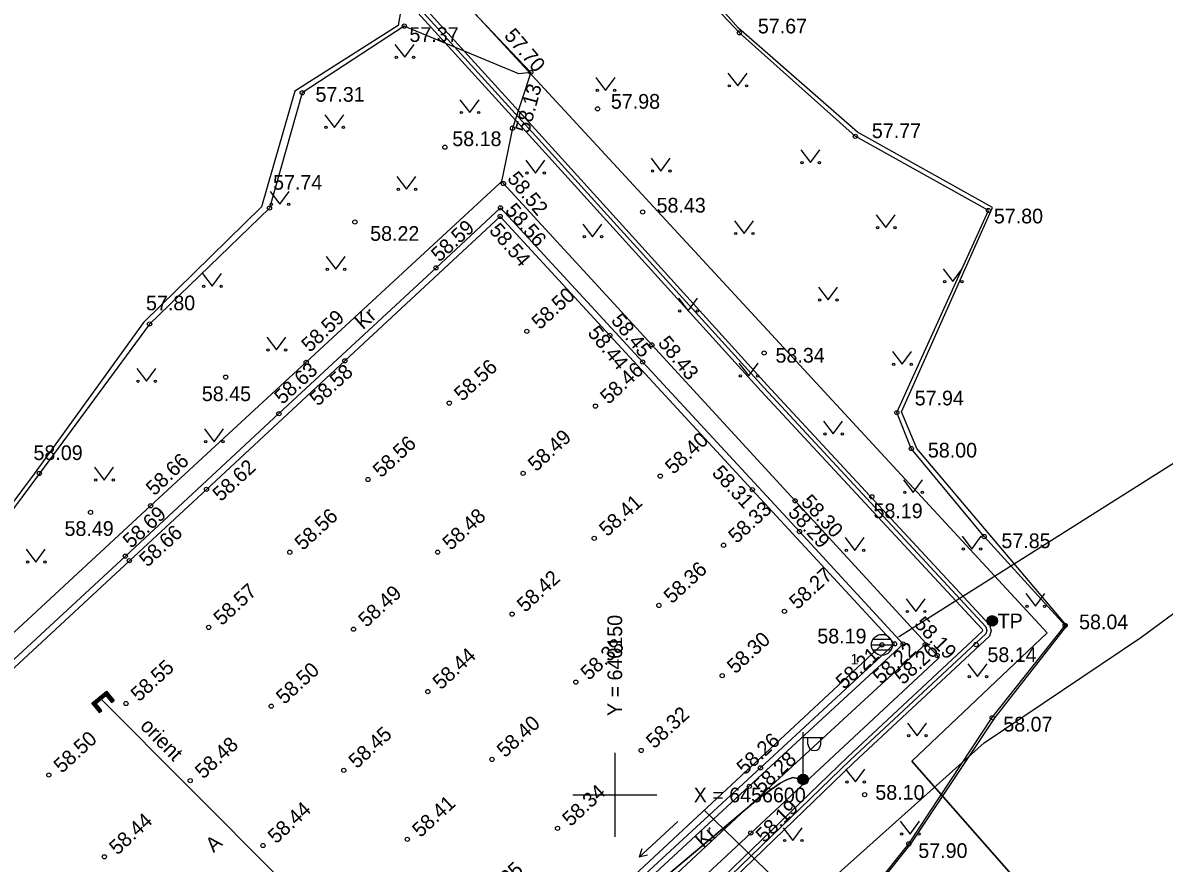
# Model space of a CAD drawing. Extents: x 639513 to 640386, y 6456184 to 6456827.
# Drawn here: x 640121.8 to 640176.2, y 6456596.8 to 6456636.8 of the extents above; entities that cross this region are included whole.
import ezdxf

# ---------------------------------------------------------------- set-up
doc = ezdxf.new("R2010")
doc.units = 0
for name, color, linetype in [('ABIJOONIS', 7, 'Continuous'), ('AED', 7, 'Continuous'), ('HALJASTUS', 7, 'Continuous'), ('KORGUS-EH2000', 7, 'Continuous'), ('KPKAABEL', 7, 'Continuous'), ('MOOTPIIR', 7, 'Continuous'), ('MPKAABEL', 7, 'Continuous'), ('PIIR', 7, 'Continuous'), ('POST', 7, 'Continuous'), ('SKKAEV', 7, 'Continuous'), ('SKTRASS', 7, 'Continuous'), ('TEE', 7, 'Continuous'), ('TORUNR', 7, 'Continuous'), ('VORK', 7, 'Continuous'), ('VTRASS', 7, 'Continuous')]:
    doc.layers.add(name, color=color, linetype=linetype)

msp = doc.modelspace()

# ---------------------------------------------------------------- linework, layer by layer
at = {"layer": 'ABIJOONIS'}
for p, q in [((640163.51, 6456607.531), (640176.83, 6456615.941)), ((640152.999, 6456598.732), (640151.16, 6456597.038)), ((640151.283, 6456597.433), (640151.16, 6456597.038)), ((640151.563, 6456597.129), (640151.16, 6456597.038))]:
    msp.add_line(p, q, dxfattribs=at)
at = {"layer": 'AED'}
for points in [[(640140.491, 6456640.217), (640146, 6456634.41), (640145.125, 6456631.751), (640144.609, 6456629.209)], [(640103.575, 6456591.288), (640111.394, 6456598.514), (640118.774, 6456605.344), (640127.892, 6456613.773), (640135.3, 6456620.603), (640144.507, 6456629.115), (640144.609, 6456629.209), (640144.695, 6456629.115), (640151.765, 6456621.433), (640158.591, 6456614.006), (640165.354, 6456606.645), (640165.447, 6456606.544), (640165.372, 6456606.474), (640156.478, 6456598.189), (640147.233, 6456589.582)]]:
    msp.add_lwpolyline(points, dxfattribs=at)
at = {"layer": 'HALJASTUS'}
for p, q in [((640139.528, 6456635.738), (640139.992, 6456635.131)), ((640139.992, 6456635.131), (640140.437, 6456635.738)), ((640149.101, 6456634.158), (640149.564, 6456633.551)), ((640149.564, 6456633.551), (640150.01, 6456634.158)), ((640155.389, 6456634.375), (640155.853, 6456633.768)), ((640155.853, 6456633.768), (640156.298, 6456634.375)), ((640142.626, 6456633.105), (640143.09, 6456632.498)), ((640143.09, 6456632.498), (640143.535, 6456633.105)), ((640136.183, 6456632.392), (640136.646, 6456631.786)), ((640136.646, 6456631.786), (640137.092, 6456632.392)), ((640158.859, 6456630.719), (640159.323, 6456630.113)), ((640159.323, 6456630.113), (640159.768, 6456630.719)), ((640145.755, 6456630.224), (640146.218, 6456629.617)), ((640146.218, 6456629.617), (640146.664, 6456630.224)), ((640151.734, 6456630.317), (640152.197, 6456629.71)), ((640152.197, 6456629.71), (640152.643, 6456630.317)), ((640139.621, 6456629.449), (640140.085, 6456628.843)), ((640140.085, 6456628.843), (640140.53, 6456629.449)), ((640133.58, 6456628.737), (640134.044, 6456628.13)), ((640134.044, 6456628.13), (640134.489, 6456628.737)), ((640162.453, 6456627.622), (640162.916, 6456627.015)), ((640162.916, 6456627.015), (640163.362, 6456627.622)), ((640148.481, 6456627.188), (640148.945, 6456626.581)), ((640148.945, 6456626.581), (640149.39, 6456627.188)), ((640155.699, 6456627.343), (640156.163, 6456626.736)), ((640156.163, 6456626.736), (640156.608, 6456627.343)), ((640136.244, 6456625.639), (640136.708, 6456625.032)), ((640136.708, 6456625.032), (640137.153, 6456625.639)), ((640130.358, 6456624.833), (640130.822, 6456624.227)), ((640130.822, 6456624.227), (640131.267, 6456624.833)), ((640165.644, 6456625.05), (640166.107, 6456624.444)), ((640166.107, 6456624.444), (640166.552, 6456625.05)), ((640159.696, 6456624.183), (640160.159, 6456623.576)), ((640160.159, 6456623.576), (640160.605, 6456624.183)), ((640153.035, 6456623.656), (640153.498, 6456623.05)), ((640153.498, 6456623.05), (640153.944, 6456623.656)), ((640133.425, 6456621.798), (640133.889, 6456621.191)), ((640133.889, 6456621.191), (640134.334, 6456621.798)), ((640163.227, 6456621.116), (640163.691, 6456620.509)), ((640163.691, 6456620.509), (640164.136, 6456621.116)), ((640127.23, 6456620.311), (640127.693, 6456619.704)), ((640127.693, 6456619.704), (640128.139, 6456620.311)), ((640155.916, 6456620.558), (640156.38, 6456619.952)), ((640156.38, 6456619.952), (640156.825, 6456620.558)), ((640159.943, 6456617.801), (640160.407, 6456617.195)), ((640160.407, 6456617.195), (640160.852, 6456617.801)), ((640130.451, 6456617.429), (640130.915, 6456616.823)), ((640130.915, 6456616.823), (640131.36, 6456617.429)), ((640125.216, 6456615.602), (640125.679, 6456614.995)), ((640125.679, 6456614.995), (640126.125, 6456615.602)), ((640163.754, 6456615.013), (640164.217, 6456614.406)), ((640164.217, 6456614.406), (640164.663, 6456615.013)), ((640160.966, 6456612.256), (640161.429, 6456611.649)), ((640161.429, 6456611.649), (640161.875, 6456612.256)), ((640166.542, 6456612.318), (640167.005, 6456611.711)), ((640167.005, 6456611.711), (640167.451, 6456612.318)), ((640121.963, 6456611.698), (640122.427, 6456611.092)), ((640122.427, 6456611.092), (640122.872, 6456611.698)), ((640169.578, 6456609.592), (640170.041, 6456608.985)), ((640170.041, 6456608.985), (640170.487, 6456609.592)), ((640163.878, 6456609.344), (640164.341, 6456608.737)), ((640164.341, 6456608.737), (640164.787, 6456609.344)), ((640166.821, 6456606.246), (640167.284, 6456605.639)), ((640167.284, 6456605.639), (640167.73, 6456606.246)), ((640163.94, 6456603.427), (640164.403, 6456602.82)), ((640164.403, 6456602.82), (640164.849, 6456603.427)), ((640160.997, 6456601.227), (640161.46, 6456600.621)), ((640161.46, 6456600.621), (640161.906, 6456601.227)), ((640163.599, 6456598.749), (640164.062, 6456598.142)), ((640164.062, 6456598.142), (640164.508, 6456598.749)), ((640158.023, 6456598.439), (640158.486, 6456597.833)), ((640158.486, 6456597.833), (640158.932, 6456598.439))]:
    msp.add_line(p, q, dxfattribs=at)
for points in [[(640205.603, 6456535.352), (640196.678, 6456543.296), (640190.561, 6456548.236), (640183.199, 6456559.459), (640171.602, 6456566.798), (640167.859, 6456576.069), (640166.617, 6456575.364), (640165.489, 6456576.906), (640165.93, 6456579.18), (640163.511, 6456583.07), (640162.203, 6456583.12), (640160.061, 6456587.048), (640159.553, 6456588.782), (640159.549, 6456592.093), (640164.009, 6456597.678), (640167.979, 6456603.684), (640171.451, 6456608.073), (640167.596, 6456612.305), (640164.124, 6456616.497), (640163.435, 6456618.206), (640167.795, 6456627.832), (640161.456, 6456631.366), (640155.934, 6456636.291), (640152.722, 6456639.719)], [(640146, 6456634.41), (640145.424, 6456634.344), (640139.972, 6456636.613), (640135.11, 6456633.438), (640133.554, 6456627.95), (640127.84, 6456622.424), (640122.591, 6456615.309), (640118.598, 6456609.951), (640110.983, 6456602.685), (640105.207, 6456597.248), (640100.128, 6456593.89)]]:
    msp.add_lwpolyline(points, dxfattribs=at)
for centre in [(640139.591, 6456635.131), (640140.419, 6456635.131), (640149.163, 6456633.551), (640149.992, 6456633.551), (640155.452, 6456633.768), (640156.281, 6456633.768), (640142.689, 6456632.498), (640143.517, 6456632.498), (640136.245, 6456631.786), (640137.074, 6456631.786), (640158.922, 6456630.113), (640159.75, 6456630.113), (640145.817, 6456629.617), (640146.646, 6456629.617), (640151.796, 6456629.71), (640152.625, 6456629.71), (640139.684, 6456628.843), (640140.512, 6456628.843), (640133.643, 6456628.13), (640134.471, 6456628.13), (640162.515, 6456627.015), (640163.344, 6456627.015), (640148.544, 6456626.581), (640149.372, 6456626.581), (640155.762, 6456626.736), (640156.59, 6456626.736), (640136.307, 6456625.032), (640137.136, 6456625.032), (640130.421, 6456624.227), (640131.25, 6456624.227), (640165.706, 6456624.444), (640166.535, 6456624.444), (640159.758, 6456623.576), (640160.587, 6456623.576), (640153.097, 6456623.05), (640153.926, 6456623.05), (640133.488, 6456621.191), (640134.317, 6456621.191), (640163.29, 6456620.509), (640164.118, 6456620.509), (640127.292, 6456619.704), (640128.121, 6456619.704), (640155.979, 6456619.952), (640156.807, 6456619.952), (640160.006, 6456617.195), (640160.835, 6456617.195), (640130.514, 6456616.823), (640131.343, 6456616.823), (640125.278, 6456614.995), (640126.107, 6456614.995), (640163.816, 6456614.406), (640164.645, 6456614.406), (640161.028, 6456611.649), (640161.857, 6456611.649), (640166.604, 6456611.711), (640167.433, 6456611.711), (640122.026, 6456611.092), (640122.854, 6456611.092), (640169.64, 6456608.985), (640170.469, 6456608.985), (640163.94, 6456608.737), (640164.769, 6456608.737), (640166.883, 6456605.639), (640167.712, 6456605.639), (640164.002, 6456602.82), (640164.831, 6456602.82), (640161.059, 6456600.621), (640161.888, 6456600.621), (640163.661, 6456598.142), (640164.49, 6456598.142), (640158.085, 6456597.833), (640158.914, 6456597.833)]:
    msp.add_circle(centre, 0.055, dxfattribs=at)
at = {"layer": 'KORGUS-EH2000'}
for centre in [(640139.972, 6456636.613), (640155.934, 6456636.291), (640146, 6456634.41), (640135.11, 6456633.438), (640149.18, 6456632.673), (640145.125, 6456631.751), (640161.456, 6456631.366), (640141.905, 6456630.846), (640144.695, 6456629.115), (640133.554, 6456627.95), (640144.553, 6456627.959), (640167.795, 6456627.832), (640137.62, 6456627.281), (640144.54, 6456627.548), (640151.325, 6456627.759), (640141.484, 6456625.101), (640127.84, 6456622.424), (640145.81, 6456622.075), (640149.764, 6456621.884), (640151.765, 6456621.433), (640157.115, 6456621.046), (640135.3, 6456620.603), (640137.144, 6456620.676), (640151.329, 6456620.616), (640131.462, 6456619.897), (640142.115, 6456618.659), (640134.001, 6456618.158), (640149.078, 6456618.516), (640163.435, 6456618.206), (640164.124, 6456616.497), (640145.633, 6456615.314), (640122.591, 6456615.309), (640138.246, 6456615.02), (640152.166, 6456615.183), (640130.55, 6456614.554), (640156.55, 6456614.537), (640127.892, 6456613.773), (640158.591, 6456614.006), (640162.246, 6456614.198), (640125.029, 6456613.462), (640149.021, 6456612.218), (640158.799, 6456612.543), (640167.596, 6456612.305), (640134.519, 6456611.559), (640141.564, 6456611.563), (640155.181, 6456611.892), (640126.686, 6456611.375), (640126.877, 6456611.155), (640152.1, 6456609.026), (640145.109, 6456608.612), (640158.079, 6456608.745), (640130.656, 6456607.98), (640137.553, 6456607.895), (640171.451, 6456608.073), (640163.326, 6456607.196), (640163.734, 6456607.189), (640164.786, 6456607.16), (640167.21, 6456607.162), (640162.723, 6456607.149), (640165.354, 6456606.645), (640155.116, 6456605.682), (640148.144, 6456605.374), (640141.095, 6456604.924), (640126.715, 6456604.354), (640133.636, 6456604.229), (640167.979, 6456603.684), (640151.259, 6456602.121), (640144.149, 6456601.694), (640156.938, 6456601.29), (640123.042, 6456600.952), (640129.775, 6456600.68), (640137.091, 6456601.173), (640158.972, 6456600.741), (640156.408, 6456600.414), (640161.9, 6456600.015), (640147.272, 6456598.413), (640156.478, 6456598.189), (640133.243, 6456597.592), (640140.121, 6456597.89), (640164.009, 6456597.678), (640125.687, 6456597.056)]:
    msp.add_circle(centre, 0.1, dxfattribs=at)
at = {"layer": 'KPKAABEL'}
msp.add_lwpolyline([(640133.203, 6456565.542), (640133.212, 6456566.591), (640138.739, 6456575.841), (640146.766, 6456583.853), (640167.602, 6456602.482), (640175.056, 6456607.497), (640178.134, 6456609.766)], dxfattribs=at)
at = {"layer": 'MOOTPIIR'}
for points in [[(640140.328, 6456640.397), (640139.686, 6456636.635), (640134.762, 6456633.515), (640133.171, 6456628.01), (640127.544, 6456622.504), (640122.344, 6456615.286), (640118.368, 6456609.995), (640110.63, 6456602.563), (640104.972, 6456597.211), (640099.727, 6456593.846)], [(640205.857, 6456535.459), (640196.804, 6456543.595), (640190.763, 6456548.351), (640183.255, 6456559.713), (640171.816, 6456566.778), (640167.962, 6456576.183), (640166.647, 6456575.526), (640165.546, 6456576.887), (640166.127, 6456579.211), (640163.604, 6456583.141), (640162.273, 6456583.218), (640160.285, 6456587.026), (640159.658, 6456588.754), (640159.658, 6456592.103), (640164.124, 6456597.685), (640168.115, 6456603.695), (640171.54, 6456608.053), (640164.384, 6456616.494), (640163.65, 6456618.238), (640167.993, 6456627.979), (640161.554, 6456631.558), (640155.896, 6456636.512), (640152.807, 6456639.999)]]:
    msp.add_lwpolyline(points, dxfattribs=at)
at = {"layer": 'MPKAABEL'}
for points in [[(640138.489, 6456639.9), (640146.388, 6456631.211), (640157.109, 6456619.384), (640167.676, 6456608.001), (640167.725, 6456607.828), (640167.67, 6456607.668), (640161.233, 6456601.677), (640150.783, 6456591.576), (640142.168, 6456583.515), (640139.785, 6456580.766), (640139.505, 6456580.022), (640150.724, 6456570.04), (640158.92, 6456562.353), (640159.033, 6456561.844), (640158.878, 6456561.455), (640157.667, 6456559.665), (640157.174, 6456559.311), (640155.944, 6456558.361)], [(640138.665, 6456640.004), (640146.536, 6456631.345), (640157.256, 6456619.519), (640167.855, 6456608.101), (640167.935, 6456607.822), (640167.842, 6456607.555), (640161.371, 6456601.532), (640150.926, 6456591.436), (640142.312, 6456583.377), (640139.955, 6456580.648), (640139.681, 6456580.099), (640150.86, 6456570.187), (640159.102, 6456562.456), (640159.242, 6456561.827), (640159.055, 6456561.36), (640157.813, 6456559.523), (640157.294, 6456559.15), (640156.033, 6456558.182)], [(640138.383, 6456639.72), (640146.24, 6456631.076), (640156.961, 6456619.249), (640167.497, 6456607.9), (640167.516, 6456607.834), (640167.497, 6456607.781), (640161.096, 6456601.822), (640150.641, 6456591.716), (640142.025, 6456583.655), (640139.647, 6456580.9), (640139.303, 6456579.975), (640150.588, 6456569.894), (640158.738, 6456562.249), (640158.824, 6456561.861), (640158.7, 6456561.549), (640157.521, 6456559.806), (640157.055, 6456559.471), (640155.824, 6456558.521)], [(640158.972, 6456600.741), (640158.479, 6456600.832), (640158.18, 6456600.714), (640157.877, 6456600.562), (640156.904, 6456599.884), (640152.564, 6456596.23), (640146.003, 6456590.291), (640141.651, 6456586.55), (640139.522, 6456583.965), (640137.941, 6456581.689), (640136.603, 6456579.923)], [(640136.603, 6456579.923), (640137.941, 6456581.689), (640139.522, 6456583.965), (640141.651, 6456586.55), (640146.003, 6456590.291), (640152.564, 6456596.23), (640156.247, 6456599.324), (640156.904, 6456599.884), (640157.872, 6456600.559), (640158.18, 6456600.714), (640158.479, 6456600.832), (640158.972, 6456600.741)]]:
    msp.add_lwpolyline(points, dxfattribs=at)
at = {"layer": 'PIIR'}
for points in [[(640126.07, 6456566.23), (640133.96, 6456551.05), (640175.72, 6456588.46), (640164.15, 6456601.61), (640170.59, 6456607.72), (640129.27, 6456652.45), (640082.43, 6456610.33)], [(640129.27, 6456652.45), (640170.59, 6456607.72), (640164.15, 6456601.61), (640175.72, 6456588.46), (640225.64, 6456531.7), (640244.59, 6456636.47)]]:
    msp.add_lwpolyline(points, close=True, dxfattribs=at)
at = {"layer": 'POST'}
for p, q in [((640158.972, 6456600.991), (640158.972, 6456602.991)), ((640158.972, 6456602.741), (640159.972, 6456602.741)), ((640159.199, 6456602.42), (640159.199, 6456602.741)), ((640159.811, 6456602.42), (640159.811, 6456602.741)), ((640158.972, 6456600.741), (640158.972, 6456600.741))]:
    msp.add_line(p, q, dxfattribs=at)
for centre, radius in [((640167.977, 6456608.289), 0.25), ((640167.977, 6456608.289), 0.225), ((640167.977, 6456608.289), 0.2), ((640167.977, 6456608.289), 0.175), ((640167.977, 6456608.289), 0.15), ((640167.977, 6456608.289), 0.125), ((640167.977, 6456608.289), 0.1), ((640167.977, 6456608.289), 0.075), ((640167.977, 6456608.289), 0.05), ((640167.977, 6456608.289), 0.025), ((640158.972, 6456600.741), 0.25), ((640158.972, 6456600.741), 0.225), ((640158.972, 6456600.741), 0.2), ((640158.972, 6456600.741), 0.175), ((640158.972, 6456600.741), 0.15), ((640158.972, 6456600.741), 0.125), ((640158.972, 6456600.741), 0.1), ((640158.972, 6456600.741), 0.075), ((640158.972, 6456600.741), 0.05), ((640158.972, 6456600.741), 0.025)]:
    msp.add_circle(centre, radius, dxfattribs=at)
msp.add_arc((640159.505, 6456602.42), 0.306, 180, 0, dxfattribs=at)
at = {"layer": 'SKKAEV'}
for p, q in [((640163.153, 6456607.399), (640162.293, 6456607.399)), ((640162.223, 6456607.149), (640163.223, 6456607.149)), ((640163.153, 6456606.899), (640162.293, 6456606.899))]:
    msp.add_line(p, q, dxfattribs=at)
msp.add_circle((640162.723, 6456607.149), 0.5, dxfattribs=at)
at = {"layer": 'SKTRASS'}
msp.add_line((640143.279, 6456589.071), (640162.723, 6456607.149), dxfattribs=at)
msp.add_lwpolyline([(640171.776, 6456594.975), (640158.695, 6456594.975), (640154.259, 6456599.28)], dxfattribs=at)
at = {"layer": 'TEE'}
for points in [[(640104.655, 6456591.006), (640111.263, 6456597.118), (640118.6, 6456603.896), (640126.686, 6456611.375), (640134.001, 6456618.158), (640141.484, 6456625.101), (640144.553, 6456627.959), (640151.329, 6456620.616), (640158.799, 6456612.543), (640163.734, 6456607.189), (640156.408, 6456600.414), (640148.323, 6456592.946)], [(640149.587, 6456594.51), (640156.938, 6456601.29), (640163.326, 6456607.196), (640156.55, 6456614.537), (640149.764, 6456621.884), (640144.54, 6456627.548), (640137.144, 6456620.676), (640130.55, 6456614.554), (640126.877, 6456611.155), (640120.271, 6456605.046), (640113.671, 6456598.945), (640107.042, 6456592.818)], [(640142.787, 6456582.91), (640144.541, 6456584.711), (640142.743, 6456586.862), (640149.407, 6456592.963), (640156.247, 6456599.324), (640162.492, 6456605.086), (640164.786, 6456607.16), (640164.838, 6456607.207)]]:
    msp.add_lwpolyline(points, dxfattribs=at)
at = {"layer": 'VORK'}
for p, q in [((640150, 6456602), (640150, 6456598)), ((640148, 6456600), (640152, 6456600))]:
    msp.add_line(p, q, dxfattribs=at)
at = {"layer": 'VTRASS'}
for p, q in [((640125.088, 6456604.379), (640125.786, 6456604.946)), ((640125.193, 6456604.368), (640125.775, 6456604.841)), ((640125.288, 6456604.541), (640125.499, 6456604.52)), ((640125.299, 6456604.357), (640125.764, 6456604.735)), ((640125.315, 6456604.564), (640125.527, 6456604.542)), ((640125.343, 6456604.586), (640125.554, 6456604.565)), ((640125.37, 6456604.608), (640125.582, 6456604.587)), ((640125.398, 6456604.631), (640125.609, 6456604.609)), ((640125.425, 6456604.653), (640125.637, 6456604.632)), ((640125.453, 6456604.675), (640125.664, 6456604.654)), ((640125.48, 6456604.698), (640125.692, 6456604.676)), ((640125.508, 6456604.72), (640125.719, 6456604.699)), ((640125.535, 6456604.742), (640125.747, 6456604.721)), ((640125.563, 6456604.765), (640125.967, 6456604.724)), ((640125.59, 6456604.787), (640125.945, 6456604.751)), ((640125.618, 6456604.81), (640125.922, 6456604.779)), ((640125.645, 6456604.832), (640125.9, 6456604.806)), ((640125.673, 6456604.854), (640125.878, 6456604.834)), ((640125.7, 6456604.877), (640125.856, 6456604.861)), ((640125.728, 6456604.899), (640125.833, 6456604.888)), ((640125.755, 6456604.921), (640125.811, 6456604.916)), ((640125.764, 6456604.735), (640126.032, 6456604.406)), ((640125.775, 6456604.841), (640126.091, 6456604.453)), ((640125.779, 6456604.718), (640125.989, 6456604.697)), ((640125.783, 6456604.944), (640125.789, 6456604.943)), ((640125.786, 6456604.946), (640126.149, 6456604.5)), ((640125.801, 6456604.691), (640126.011, 6456604.669)), ((640125.823, 6456604.663), (640126.034, 6456604.642)), ((640125.845, 6456604.636), (640126.056, 6456604.615)), ((640125.867, 6456604.608), (640126.078, 6456604.587)), ((640125.89, 6456604.581), (640126.1, 6456604.56)), ((640125.912, 6456604.554), (640126.122, 6456604.532)), ((640125.45, 6456603.933), (640125.088, 6456604.379)), ((640125.095, 6456604.385), (640125.307, 6456604.363)), ((640125.104, 6456604.359), (640125.314, 6456604.338)), ((640125.123, 6456604.407), (640125.334, 6456604.386)), ((640125.126, 6456604.331), (640125.337, 6456604.31)), ((640125.148, 6456604.304), (640125.359, 6456604.283)), ((640125.15, 6456604.43), (640125.362, 6456604.408)), ((640125.171, 6456604.277), (640125.381, 6456604.255)), ((640125.178, 6456604.452), (640125.389, 6456604.431)), ((640125.508, 6456603.98), (640125.193, 6456604.368)), ((640125.193, 6456604.249), (640125.403, 6456604.228)), ((640125.205, 6456604.474), (640125.417, 6456604.453)), ((640125.215, 6456604.222), (640125.426, 6456604.201)), ((640125.233, 6456604.497), (640125.444, 6456604.475)), ((640125.237, 6456604.195), (640125.448, 6456604.173)), ((640125.26, 6456604.519), (640125.472, 6456604.498)), ((640125.26, 6456604.167), (640125.47, 6456604.146)), ((640125.282, 6456604.14), (640125.492, 6456604.119)), ((640125.567, 6456604.027), (640125.299, 6456604.357)), ((640125.304, 6456604.112), (640125.515, 6456604.091)), ((640125.326, 6456604.085), (640125.537, 6456604.064)), ((640125.349, 6456604.058), (640125.559, 6456604.036)), ((640125.371, 6456604.03), (640125.549, 6456604.012)), ((640125.393, 6456604.003), (640125.521, 6456603.99)), ((640125.45, 6456603.933), (640125.567, 6456604.027)), ((640125.934, 6456604.526), (640126.145, 6456604.505)), ((640125.956, 6456604.499), (640126.126, 6456604.482)), ((640125.979, 6456604.472), (640126.099, 6456604.459)), ((640126.001, 6456604.444), (640126.071, 6456604.437)), ((640126.023, 6456604.417), (640126.044, 6456604.415)), ((640126.032, 6456604.406), (640126.149, 6456604.5)), ((640125.415, 6456603.976), (640125.494, 6456603.968)), ((640125.438, 6456603.948), (640125.466, 6456603.945))]:
    msp.add_line(p, q, dxfattribs=at)
msp.add_lwpolyline([(640125.484, 6456604.604), (640155.501, 6456574.504), (640159.384, 6456570.295), (640199.06, 6456528.185)], dxfattribs=at)

# ---------------------------------------------------------------- texts
at = {"layer": 'KORGUS-EH2000'}
for s, p in [('57.67', (640156.816, 6456636.265)), ('57.37', (640140.219, 6456635.859)), ('57.31', (640135.744, 6456633.01)), ('57.98', (640149.814, 6456632.678)), ('57.77', (640162.245, 6456631.278)), ('58.18', (640142.26, 6456630.898)), ('57.74', (640133.724, 6456628.823)), ('58.43', (640151.99, 6456627.733)), ('57.80', (640168.057, 6456627.218)), ('58.22', (640138.347, 6456626.388)), ('57.80', (640127.669, 6456623.08)), ('58.34', (640157.656, 6456620.587)), ('58.45', (640130.33, 6456618.756)), ('57.94', (640164.286, 6456618.552)), ('58.09', (640122.311, 6456615.949)), ('58.00', (640164.913, 6456616.069)), ('58.19', (640162.323, 6456613.181)), ('58.49', (640123.789, 6456612.337)), ('57.85', (640168.416, 6456611.753)), ('58.04', (640172.116, 6456607.893)), ('58.19', (640159.646, 6456607.216)), ('58.14', (640167.751, 6456606.331)), ('58.07', (640168.505, 6456603.023)), ('58.10', (640162.41, 6456599.773)), ('57.90', (640164.457, 6456597.002))]:
    msp.add_text(s, height=0.7, dxfattribs=at).set_placement(p)
for s, rotation, p in [('57.70', 310.4442, (640144.695, 6456636.134)), ('58.13', 74.7449, (640145.911, 6456631.488)), ('58.52', 309.4349, (640144.842, 6456629.333)), ('58.56', 311.0041, (640144.737, 6456627.806)), ('58.59', 42.6064, (640141.643, 6456625.346)), ('58.54', 311.0041, (640143.981, 6456626.861)), ('58.50', 42.6064, (640146.433, 6456622.126)), ('58.59', 43.5559, (640135.478, 6456621.046)), ('58.45', 309.4349, (640149.788, 6456622.577)), ('58.44', 309.4349, (640148.672, 6456621.986)), ('58.43', 309.4349, (640152.02, 6456621.504)), ('58.63', 42.6064, (640134.175, 6456618.566)), ('58.58', 42.6064, (640135.862, 6456618.481)), ('58.56', 42.6064, (640142.738, 6456618.71)), ('58.46', 42.6064, (640149.701, 6456618.567)), ('58.56', 42.6064, (640138.869, 6456615.071)), ('58.49', 42.6064, (640146.256, 6456615.365)), ('58.40', 42.6064, (640152.789, 6456615.234)), ('58.66', 43.5559, (640128.07, 6456614.216)), ('58.62', 42.6064, (640131.235, 6456613.939)), ('58.31', 312.6147, (640154.588, 6456615.306)), ('58.30', 312.6368, (640158.835, 6456613.916)), ('58.41', 42.6064, (640149.644, 6456612.269)), ('58.33', 42.6064, (640155.804, 6456611.943)), ('58.29', 312.6504, (640158.209, 6456613.412)), ('58.69', 42.6064, (640126.961, 6456611.713)), ('58.56', 42.6064, (640135.142, 6456611.61)), ('58.48', 42.6064, (640142.187, 6456611.614)), ('58.66', 42.6064, (640127.74, 6456610.819)), ('58.36', 42.6064, (640152.723, 6456609.077)), ('58.42', 42.6064, (640145.732, 6456608.663)), ('58.27', 42.6064, (640158.702, 6456608.796)), ('58.57', 42.6064, (640131.279, 6456608.031)), ('58.49', 42.6064, (640138.176, 6456607.946)), ('58.19', 313.4792, (640164.224, 6456608.099)), ('58.38', 42.6064, (640148.767, 6456605.425)), ('58.30', 42.6064, (640155.739, 6456605.733)), ('58.26', 42.4489, (640163.736, 6456605.22)), ('58.44', 42.6064, (640141.718, 6456604.975)), ('58.21', 42.4489, (640160.918, 6456605.001)), ('58.22', 42.4489, (640162.684, 6456605.249)), ('58.55', 42.6064, (640127.338, 6456604.405)), ('58.50', 42.6064, (640134.259, 6456604.28)), ('58.32', 42.6064, (640151.882, 6456602.172)), ('58.40', 42.6064, (640144.772, 6456601.745)), ('58.50', 42.6064, (640123.665, 6456601.003)), ('58.45', 42.6064, (640137.714, 6456601.224)), ('58.26', 42.6064, (640156.198, 6456600.923)), ('58.48', 42.6064, (640130.398, 6456600.731)), ('58.28', 42.6064, (640156.985, 6456600.032)), ('58.34', 42.6064, (640147.895, 6456598.464)), ('58.44', 42.6064, (640133.866, 6456597.643)), ('58.41', 42.6064, (640140.744, 6456597.941)), ('58.19', 44.6775, (640157.126, 6456597.691)), ('58.44', 42.6064, (640126.31, 6456597.107)), ('58.35', 42.6064, (640143.964, 6456594.784))]:
    msp.add_text(s, height=0.7, rotation=rotation, dxfattribs=at).set_placement(p)
at = {"layer": 'POST'}
msp.add_text(' TP', height=0.7, dxfattribs=at).set_placement((640167.977, 6456607.939))
at = {"layer": 'TEE'}
for s, p in [('Kr', (640138.001, 6456622.128)), ('Kr', (640154.203, 6456597.453)), ('A', (640130.892, 6456597.226))]:
    msp.add_text(s, height=0.7, rotation=41.9582, dxfattribs=at).set_placement(p)
at = {"layer": 'TORUNR'}
msp.add_text('1', height=0.5, dxfattribs=at).set_placement((640161.228, 6456606.217))
at = {"layer": 'VORK'}
msp.add_text(' Y = 640150', height=0.7, rotation=90, dxfattribs=at).set_placement((640150.35, 6456603.5))
msp.add_text(' X = 6456600', height=0.7, dxfattribs=at).set_placement((640153.5, 6456599.65))
at = {"layer": 'VTRASS'}
msp.add_text('orient', height=0.7, rotation=314.3364, dxfattribs=at).set_placement((640127.351, 6456603.237))

doc.saveas('drawing.dxf')
